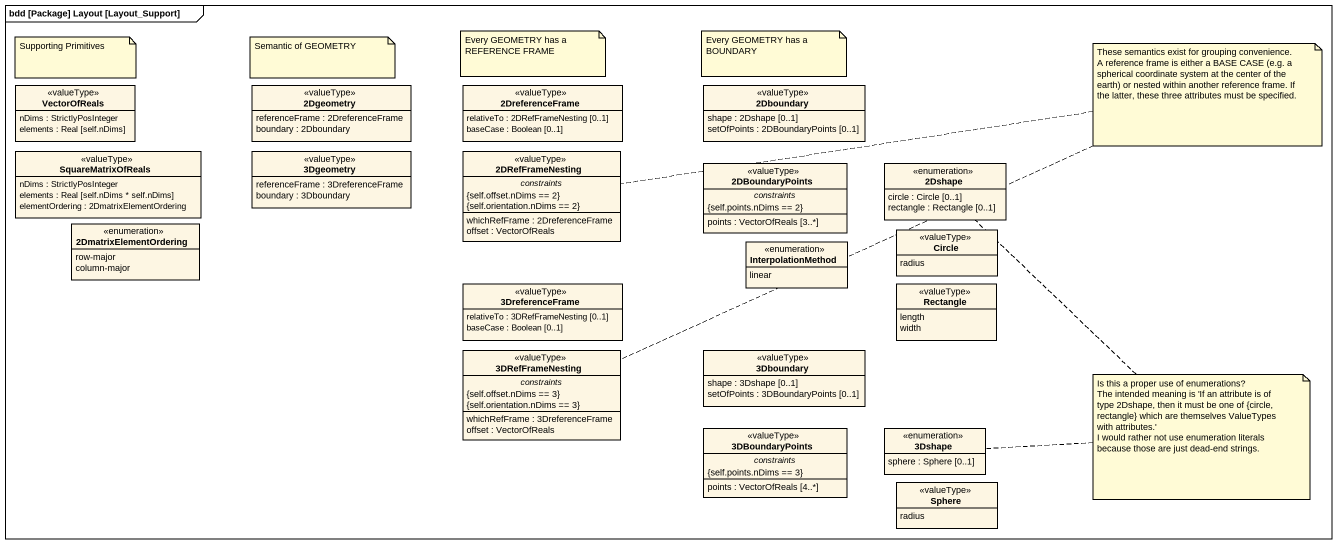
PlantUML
@startuml
mainframe bdd [Package] Layout [Layout_Support]
hide circle
hide empty members
class VectorOfReals <<valueType>> {
  nDims : StrictlyPosInteger
  elements : Real [self.nDims]
}
class "2Dgeometry" as c2Dgeometry <<valueType>> {
  referenceFrame : 2DreferenceFrame
  boundary : 2Dboundary
}
class "2DreferenceFrame" as c2DreferenceFrame <<valueType>> {
  relativeTo : 2DRefFrameNesting [0..1]
  baseCase : Boolean [0..1]
}
class "2Dboundary" as c2Dboundary <<valueType>> {
  shape : 2Dshape [0..1]
  setOfPoints : 2DBoundaryPoints [0..1]
}
class SquareMatrixOfReals <<valueType>> {
  nDims : StrictlyPosInteger
  elements : Real [self.nDims * self.nDims]
  elementOrdering : 2DmatrixElementOrdering
}
class "3Dgeometry" as c3Dgeometry <<valueType>> {
  referenceFrame : 3DreferenceFrame
  boundary : 3Dboundary
}
class "2DRefFrameNesting" as c2DRefFrameNesting <<valueType>> {
  -- constraints --
  {self.offset.nDims == 2}
  {self.orientation.nDims == 2}
  --
  whichRefFrame : 2DreferenceFrame
  offset : VectorOfReals
}
class "2DBoundaryPoints" as c2DBoundaryPoints <<valueType>> {
  -- constraints --
  {self.points.nDims == 2}
  --
  points : VectorOfReals [3..*]
}
enum "2Dshape" as e2Dshape {
  circle : Circle [0..1]
  rectangle : Rectangle [0..1]
}
enum "2DmatrixElementOrdering" as e2DmatrixElementOrdering {
  row-major
  column-major
}
enum InterpolationMethod {
  linear
}
class "Circle" as Circle_ <<valueType>> {
  radius
}
class "3DreferenceFrame" as c3DreferenceFrame <<valueType>> {
  relativeTo : 3DRefFrameNesting [0..1]
  baseCase : Boolean [0..1]
}
class "Rectangle" as Rectangle_ <<valueType>> {
  length
  width
}
class "3DRefFrameNesting" as c3DRefFrameNesting <<valueType>> {
  -- constraints --
  {self.offset.nDims == 3}
  {self.orientation.nDims == 3}
  --
  whichRefFrame : 3DreferenceFrame
  offset : VectorOfReals
}
class "3Dboundary" as c3Dboundary <<valueType>> {
  shape : 3Dshape [0..1]
  setOfPoints : 3DBoundaryPoints [0..1]
}
class "3DBoundaryPoints" as c3DBoundaryPoints <<valueType>> {
  -- constraints --
  {self.points.nDims == 3}
  --
  points : VectorOfReals [4..*]
}
enum "3Dshape" as e3Dshape {
  sphere : Sphere [0..1]
}
class Sphere <<valueType>> {
  radius
}
note as N1
  Supporting Primitives
end note
note as N2
  Semantic of GEOMETRY
end note
note as N3
  Every GEOMETRY has a REFERENCE FRAME
end note
note as N4
  Every GEOMETRY has a BOUNDARY
end note
note as N5
  These semantics exist for grouping convenience.
  A reference frame is either a BASE CASE (e.g. a spherical coordinate system at the center of the earth) or nested within another reference frame. If the latter, these three attributes must be specified.
end note
N5 .. c2DRefFrameNesting
N5 .. c3DRefFrameNesting
note as N6
  Is this a proper use of enumerations?
  The intended meaning is 'If an attribute is of type 2Dshape, then it must be one of {circle, rectangle} which are themselves ValueTypes with attributes.'
  I would rather not use enumeration literals because those are just dead-end strings.
end note
N6 .. e2Dshape
N6 .. e3Dshape
@enduml
